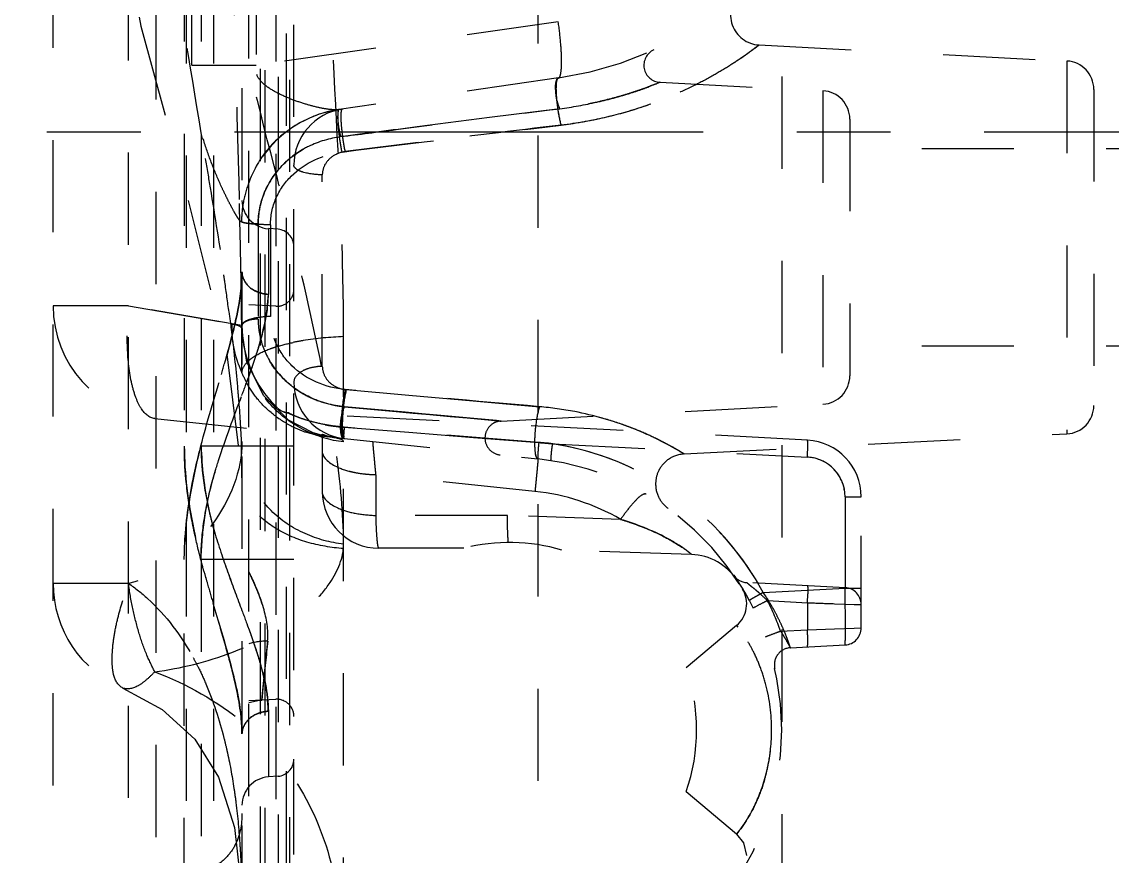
# Model space of a CAD drawing. Header units: millimetres. Extents: x 309 to 11345, y -1340 to 1318.
# Drawn here: x 1460.11 to 1479.44, y -476.29 to -461.51 of the extents above; entities that cross this region are included whole.
import ezdxf

# ---------------------------------------------------------------- set-up
doc = ezdxf.new("R2010")
doc.units = ezdxf.units.MM
doc.header["$LTSCALE"] = 16.335
doc.linetypes.add('CENTER', pattern=[0.6, 0.375, -0.075, 0.075, -0.075])
doc.linetypes.add('HIDDEN', pattern=[0.2, 0.1, -0.1])
doc.layers.get('0').update_dxf_attribs({"linetype": 'CONTINUOUS'})
doc.layers.add('DEFAULT_2', color=8, linetype='HIDDEN')

msp = doc.modelspace()

# ---------------------------------------------------------------- linework, layer by layer
at = {"color": 1, "linetype": 'CENTER', "ltscale": 1.355911}
msp.add_line((1437.303, -463.458), (1546.303, -463.458), dxfattribs=at)
at = {"layer": 'DEFAULT_2', "color": 8, "linetype": 'HIDDEN'}
for p, q in [((1462.493, -600.102), (1462.493, -312.814)), ((1464.934, -597.141), (1464.934, -315.775)), ((1464.424, -594.681), (1464.424, -318.235)), ((1464.015, -318.935), (1464.015, -593.981)), ((1462.006, -586.34), (1462.006, -324.903)), ((1464.654, -325.271), (1464.654, -587.645)), ((1464.134, -586.306), (1464.134, -326.634)), ((1464.617, -326.634), (1464.617, -586.282)), ((1460.667, -586.117), (1460.667, -326.799)), ((1464.796, -425.781), (1464.796, -487.135)), ((1464.865, -487.038), (1464.865, -425.878)), ((1464.345, -486.847), (1464.345, -426.069)), ((1463.03, -485.115), (1463.03, -427.801)), ((1463.515, -485.115), (1463.515, -427.801)), ((1462.993, -443.889), (1462.993, -469.027)), ((1463.29, -443.889), (1463.29, -469.027)), ((1463.129, -462.278), (1463.129, -450.654)), ((1464.269, -450.654), (1464.269, -462.278)), ((1473.582, -459.212), (1473.582, -540.92)), ((1469.26, -460.258), (1469.26, -545.72)), ((1469.621, -461.509), (1464.269, -462.278)), ((1473.18, -461.918), (1478.635, -462.204)), ((1478.635, -462.204), (1478.635, -468.811)), ((1463.129, -462.278), (1464.269, -462.278)), ((1469.624, -462.504), (1465.74, -463.062)), ((1471.424, -462.58), (1474.312, -462.731)), ((1474.312, -462.731), (1474.312, -468.284)), ((1479.112, -462.706), (1479.112, -468.309)), ((1468.4, -463.207), (1467.119, -463.371)), ((1469.651, -463.048), (1468.4, -463.207)), ((1474.788, -463.233), (1474.788, -467.782)), ((1467.136, -463.649), (1465.845, -463.809)), ((1546.303, -463.758), (1474.788, -463.758)), ((1465.439, -467.614), (1465.439, -464.221)), ((1463.062, -464.674), (1463.745, -467.397)), ((1464.007, -465.055), (1464.015, -465.053)), ((1464.301, -465.091), (1464.301, -466.777)), ((1464.52, -465.106), (1464.52, -466.731)), ((1464.483, -465.174), (1464.483, -466.339)), ((1464.654, -465.186), (1464.483, -465.174)), ((1462.006, -466.54), (1460.667, -466.54)), ((1462.006, -466.54), (1463.833, -466.86)), ((1464.015, -466.892), (1462.006, -466.54)), ((1464.617, -466.549), (1464.134, -466.524)), ((1465.816, -500.822), (1465.816, -467.087)), ((1546.303, -467.258), (1474.788, -467.258)), ((1463.745, -467.397), (1464.015, -469.58)), ((1465.863, -468.027), (1466.973, -468.125)), ((1466.973, -468.125), (1468.114, -468.226)), ((1468.114, -468.226), (1468.635, -468.272)), ((1464.681, -468.384), (1464.655, -468.363)), ((1466.906, -468.427), (1465.832, -468.329)), ((1465.832, -468.329), (1466.423, -468.383)), ((1466.423, -468.383), (1466.749, -468.413)), ((1466.749, -468.413), (1466.924, -468.429)), ((1467.204, -468.455), (1466.906, -468.427)), ((1466.924, -468.429), (1467.05, -468.441)), ((1468.608, -468.583), (1474.312, -468.284)), ((1468.635, -468.272), (1469.288, -468.329)), ((1462.468, -468.54), (1469.26, -469.254)), ((1474.036, -468.922), (1464.84, -468.44)), ((1467.05, -468.441), (1467.347, -468.468)), ((1467.474, -468.479), (1467.204, -468.455)), ((1467.347, -468.468), (1467.705, -468.5)), ((1468.126, -468.539), (1467.474, -468.479)), ((1467.705, -468.5), (1468.005, -468.528)), ((1468.005, -468.528), (1468.44, -468.567)), ((1468.525, -468.575), (1468.126, -468.539)), ((1468.608, -468.583), (1468.525, -468.575)), ((1465.437, -468.815), (1465.437, -469.831)), ((1469.275, -468.964), (1465.828, -468.692)), ((1465.828, -468.692), (1466.972, -468.783)), ((1466.972, -468.783), (1468.121, -468.873)), ((1471.851, -469.167), (1478.635, -468.811)), ((1465.511, -468.86), (1465.526, -468.862)), ((1468.121, -468.873), (1469.274, -468.964)), ((1469.521, -468.986), (1474.036, -469.223)), ((1464.934, -469.027), (1462.993, -469.027)), ((1471.817, -469.146), (1471.851, -469.167)), ((1466.39, -469.534), (1466.39, -470.256)), ((1469.207, -469.83), (1466.39, -469.534)), ((1474.703, -469.926), (1474.703, -471.536)), ((1474.703, -469.926), (1474.989, -469.926)), ((1474.989, -472.249), (1474.989, -469.926)), ((1468.72, -470.256), (1466.39, -470.256)), ((1470.726, -470.326), (1468.72, -470.256)), ((1467.945, -470.837), (1466.443, -470.837)), ((1471.982, -470.949), (1469.685, -470.869)), ((1462.993, -581.794), (1462.993, -471.038)), ((1464.934, -471.038), (1462.993, -471.038)), ((1463.29, -471.038), (1463.29, -581.794)), ((1472.73, -471.316), (1472.747, -471.341)), ((1462.006, -471.461), (1460.667, -471.461)), ((1474.703, -471.536), (1472.961, -471.445)), ((1473.254, -471.622), (1474.703, -471.546)), ((1474.703, -471.546), (1474.989, -471.546)), ((1473.328, -471.765), (1474.036, -471.802)), ((1474.036, -471.802), (1474.036, -472.284)), ((1474.517, -471.82), (1474.863, -471.833)), ((1474.863, -471.833), (1474.989, -471.837)), ((1472.78, -472.205), (1471.886, -472.955)), ((1472.78, -472.205), (1472.804, -472.235)), ((1473.561, -472.309), (1474.036, -472.284)), ((1474.036, -472.284), (1474.517, -472.267)), ((1474.517, -472.267), (1474.863, -472.254)), ((1474.863, -472.254), (1474.989, -472.249)), ((1464.366, -473.528), (1464.471, -472.481)), ((1464.366, -473.528), (1464.471, -472.482)), ((1473.736, -472.601), (1474.703, -472.55)), ((1464.393, -473.256), (1464.366, -473.523)), ((1464.393, -473.256), (1464.366, -473.523)), ((1461.905, -473.317), (1461.905, -473.317)), ((1464.617, -473.515), (1464.134, -473.54)), ((1464.483, -473.725), (1464.483, -474.89)), ((1464.654, -474.878), (1464.483, -474.89)), ((1472.78, -475.904), (1471.886, -475.154)), ((1472.804, -475.874), (1472.78, -475.904))]:
    msp.add_line(p, q, dxfattribs=at)
for points in [[(1463.061, -448.246), (1462.224, -451.334), (1461.599, -454.706), (1461.6, -458.217), (1462.225, -461.587), (1463.062, -464.674)], [(1465.526, -468.862), (1465.508, -468.859), (1465.274, -468.794), (1464.84, -468.565), (1464.403, -468.136), (1464.102, -467.539), (1464.015, -466.959)], [(1464.84, -468.44), (1464.795, -468.434), (1464.717, -468.406), (1464.681, -468.384)], [(1472.739, -471.328), (1472.732, -471.318), (1472.73, -471.316)], [(1472.747, -471.341), (1472.803, -471.426), (1472.844, -471.489), (1472.889, -471.564)], [(1472.893, -471.569), (1472.948, -471.664), (1473.004, -471.765)], [(1473.007, -471.77), (1473.067, -471.885), (1473.074, -471.9)], [(1461.905, -473.318), (1462.601, -473.696), (1463.18, -474.223), (1463.599, -474.892), (1463.883, -475.788)], [(1464.134, -473.568), (1464.325, -473.531), (1464.366, -473.528)], [(1463.883, -475.788), (1464.01, -476.936), (1464.015, -477.269)], [(1472.78, -475.904), (1472.902, -476.056), (1472.954, -476.284)]]:
    msp.add_lwpolyline(points, dxfattribs=at)
for centre, radius, start, end in [((1468.755, -456.458), 6.108, 278.1796, 83.3906), ((1473.207, -461.386), 0.533, 132.0678, 267.0337), ((1471.44, -462.279), 0.302, 114.7621, 267.0001), ((1478.609, -462.706), 0.503, 0, 87), ((1474.285, -463.233), 0.503, 0, 87), ((1468.803, -456.058), 7.33, 283.4653, 289.2975), ((1466.026, -465.053), 2.011, 98.1796, 180), ((1465.94, -464.05), 1.006, 98.1796, 180), ((1468.766, -455.909), 7.483, 276.9582, 283.4766), ((1465.907, -465.19), 1.636, 115.8072, 127.176), ((1466.139, -465.096), 2.135, 159.9306, 170.0996), ((1465.786, -465.106), 1.487, 158.1883, 167.47), ((1296.307, -469.142), 167.721, 1.0926, 1.50756), ((1464.518, -464.673), 0.503, 180, 266), ((1464.633, -465.487), 0.302, 0, 86), ((1408.449, -474.054), 55.829, 8.1729, 8.3054), ((1348.6, -468.112), 115.418, 0.78396, 1.07673), ((1416.3, -472.937), 47.899, 7.5376, 8.1854), ((1464.633, -466.248), 0.302, 267, 0), ((1462.669, -466.54), 2.002, 180.0196, 263.9995), ((1376.314, -467.758), 87.701, 0.0211, 0.80001), ((1465.724, -466.883), 1.891, 179.3217, 183.1566), ((1466.026, -466.892), 2.011, 180, 264), ((1465.84, -471.65), 4.553, 99.3758, 101.6434), ((1465.998, -472.611), 5.526, 91.8867, 99.366), ((1466.029, -466.859), 2.196, 199.2541, 202.6554), ((1465.931, -466.901), 2.09, 202.621, 209.3186), ((1436.328, -457.783), 29.555, 339.508, 340.2339), ((1474.285, -467.782), 0.503, 273, 0), ((1465.894, -466.693), 1.615, 227.7251, 232.9721), ((1465.94, -467.894), 1.006, 180, 264), ((1465.99, -466.538), 1.797, 246.8946, 258.9106), ((1464.856, -468.138), 0.302, 226.7999, 267), ((1466.003, -466.466), 1.87, 258.9362, 264.7582), ((1468.76, -474.374), 6.068, 79.0545, 85.0103), ((1468.784, -474.249), 5.941, 69.0732, 79.0583), ((1478.609, -468.309), 0.503, 273, 0), ((1465.779, -466.928), 1.955, 232.4186, 244.2464), ((1465.763, -466.966), 1.915, 244.2173, 251.479), ((1466.074, -465.458), 3.244, 259.6217, 262.5144), ((1466.092, -465.324), 3.379, 262.5057, 265.5032), ((1468.85, -474.061), 5.742, 67.2572, 69.0176), ((1468.866, -474.026), 5.703, 65.1207, 67.2624), ((1468.474, -479.153), 10.221, 84.1139, 85.5028), ((1468.74, -474.054), 5.127, 28.3084, 81.2414), ((1468.729, -474.087), 5.162, 64.3633, 81.1666), ((1468.929, -473.892), 5.555, 58.674, 65.1292), ((1473.984, -469.926), 1.006, 0, 87), ((1449.375, -469.602), 14.64, 0.0424, 2.1975), ((1468.755, -474.054), 4.826, 276, 84), ((1474, -469.926), 0.704, 0.0013, 87.0213), ((1466.441, -467.243), 2.291, 265.3977, 268.7281), ((1466.443, -469.831), 1.006, 180, 270), ((1468.808, -473.63), 3.821, 59.8601, 84), ((1471.879, -469.699), 0.533, 207.0595, 234.3586), ((1468.711, -474.079), 5.165, 34.7387, 43.1699), ((1468.755, -474.054), 3.318, 73.721, 104.1411), ((1471.947, -471.954), 1.006, 33.3405, 88), ((1468.769, -474.038), 5.094, 31.4798, 34.7313), ((1483.405, -465.762), 20.8, 195.3192, 195.8802), ((1483.358, -465.774), 20.751, 195.3211, 195.8834), ((1461.473, -472.65), 3.008, 24.9147, 27.7643), ((1472.977, -471.144), 0.302, 214.5837, 267), ((1462.678, -471.461), 2.01, 179.9901, 247.397), ((1499.085, -461.275), 37.109, 195.9184, 196.5024), ((1460.562, -473.073), 4.012, 22.7828, 24.9078), ((1468.81, -474.012), 5.046, 30.449, 31.4764), ((1472.457, -471.82), 0.503, 310, 31.0962), ((1469.12, -471.539), 4.924, 356.9356, 358.7344), ((1474.688, -471.837), 0.302, 0, 87), ((1468.765, -474.044), 5.101, 19.8857, 26.5143), ((1468.597, -472.569), 5.447, 1.9275, 3.0019), ((1474.688, -472.249), 0.302, 273, 0), ((1797.654, -506.444), 334.909, 174.17989, 174.31296), ((1793.819, -506.061), 331.056, 174.17852, 174.31318), ((1473.752, -472.902), 0.302, 93, 192.9809), ((1458.836, -475.136), 4.919, 26.5021, 28.6199), ((1468.755, -474.054), 3.318, 340.6998, 19.3002), ((1470.248, -474.051), 3.154, 359.9389, 14.6077), ((1461.543, -473.858), 2.943, 2.5908, 6.3894), ((1461.58, -473.856), 2.906, 2.5762, 5.8971), ((1461.622, -473.85), 2.864, 2.5045, 5.8756), ((1464.633, -473.816), 0.302, 0, 93), ((1470.219, -474.055), 3.183, 347.919, 0.0073), ((1464.633, -474.577), 0.302, 274, 0), ((1470.314, -474.073), 3.087, 343.6024, 347.8823), ((1464.518, -475.392), 0.503, 94, 180)]:
    msp.add_arc(centre, radius, start, end, dxfattribs=at)
for points, knots in [([(1465.816, -470.842), (1465.817, -470.313), (1465.724, -469.218), (1465.426, -467.557), (1465.045, -465.824), (1464.415, -463.424), (1463.792, -460.961), (1463.384, -458.415), (1463.269, -456.458), (1463.384, -454.501), (1463.792, -451.955), (1464.415, -449.492), (1465.045, -447.092), (1465.426, -445.359), (1465.724, -443.698), (1465.817, -442.603), (1465.816, -442.074)], [0, 0, 0, 0, 0.054271, 0.112173, 0.172946, 0.235987, 0.366489, 0.433065, 0.5, 0.566935, 0.633512, 0.764013, 0.827053, 0.887827, 0.945729, 1, 1, 1, 1]), ([(1463.363, -448.997), (1463.16, -450.215), (1462.729, -452.684), (1462.398, -456.464), (1462.731, -460.244), (1463.162, -462.713), (1463.365, -463.931)], [0, 0, 0, 0, 0.246239, 0.500023, 0.753791, 1, 1, 1, 1]), ([(1463.796, -456.491), (1463.793, -457.18), (1463.816, -459.927), (1463.916, -462.672), (1463.97, -464.729)], [0, 0, 0, 0, 0.250818, 1, 1, 1, 1]), ([(1465.816, -467.087), (1465.816, -466.616), (1465.783, -464.703), (1465.664, -462.793), (1465.591, -461.354)], [0, 0, 0, 0, 0.246645, 1, 1, 1, 1]), ([(1469.624, -462.504), (1469.636, -462.502), (1469.657, -462.469), (1469.676, -462.371), (1469.683, -462.172), (1469.666, -461.871), (1469.639, -461.639), (1469.621, -461.509)], [0, 0, 0, 0, 0.034776, 0.099313, 0.30798, 0.610704, 1, 1, 1, 1]), ([(1469.672, -463.337), (1469.902, -463.309), (1470.354, -463.233), (1471.004, -463.06), (1471.602, -462.842), (1472.054, -462.631), (1472.375, -462.457), (1472.58, -462.335), (1472.758, -462.222), (1472.905, -462.121), (1473.02, -462.04), (1473.096, -461.982), (1473.139, -461.95), (1473.161, -461.93), (1473.172, -461.927), (1473.179, -461.916), (1473.18, -461.918)], [0, 0, 0, 0, 0.181738, 0.358233, 0.525891, 0.679609, 0.748851, 0.81162, 0.866906, 0.913668, 0.950896, 0.97799, 0.987593, 0.994488, 0.998626, 1, 1, 1, 1]), ([(1473.18, -461.918), (1473.18, -461.921), (1473.161, -461.926), (1473.144, -461.949), (1473.098, -461.979), (1473.042, -462.023), (1472.967, -462.077), (1472.837, -462.169), (1472.637, -462.301), (1472.353, -462.471), (1472.017, -462.649), (1471.637, -462.823), (1471.366, -462.927), (1471.225, -462.976)], [0, 0, 0, 0, 0.004734, 0.018894, 0.042352, 0.074905, 0.116248, 0.165997, 0.288752, 0.438605, 0.610381, 0.798994, 1, 1, 1, 1]), ([(1464.007, -465.055), (1463.997, -465.057), (1463.968, -465.021), (1463.93, -464.968), (1463.873, -464.87), (1463.807, -464.748), (1463.733, -464.603), (1463.626, -464.378), (1463.492, -464.065), (1463.346, -463.659), (1463.183, -463.066), (1463.129, -462.595), (1463.129, -462.278)], [0, 0, 0, 0, 0.011106, 0.036593, 0.074641, 0.122637, 0.178298, 0.23987, 0.375786, 0.523414, 0.678623, 1, 1, 1, 1]), ([(1465.727, -463.064), (1465.679, -463.071), (1465.56, -463.064), (1465.364, -463.03), (1465.13, -462.967), (1464.879, -462.88), (1464.634, -462.773), (1464.425, -462.643), (1464.27, -462.483), (1464.253, -462.338), (1464.269, -462.278)], [0, 0, 0, 0, 0.081124, 0.195611, 0.333776, 0.485389, 0.638995, 0.779225, 0.895831, 1, 1, 1, 1]), ([(1469.651, -463.048), (1469.6, -462.952), (1469.575, -462.775), (1469.568, -462.604), (1469.602, -462.507), (1469.624, -462.504)], [0, 0, 0, 0, 0.576492, 0.879221, 1, 1, 1, 1]), ([(1469.651, -463.048), (1469.598, -462.949), (1469.575, -462.769), (1469.569, -462.596), (1469.603, -462.507), (1469.624, -462.504)], [0, 0, 0, 0, 0.597643, 0.887691, 1, 1, 1, 1]), ([(1469.672, -463.337), (1469.646, -463.236), (1469.612, -463.049), (1469.586, -462.805), (1469.585, -462.633), (1469.595, -462.546), (1469.612, -462.506), (1469.624, -462.504)], [0, 0, 0, 0, 0.369926, 0.665686, 0.876176, 0.956678, 1, 1, 1, 1]), ([(1469.672, -463.338), (1469.647, -463.239), (1469.614, -463.059), (1469.591, -462.844), (1469.585, -462.7), (1469.588, -462.61), (1469.595, -462.548), (1469.612, -462.506), (1469.624, -462.504)], [0, 0, 0, 0, 0.357998, 0.646808, 0.762345, 0.871666, 0.956051, 1, 1, 1, 1]), ([(1469.651, -463.048), (1469.871, -463.02), (1470.189, -462.963), (1470.592, -462.863), (1470.854, -462.788), (1471.079, -462.713), (1471.228, -462.66), (1471.335, -462.616), (1471.367, -462.606), (1471.436, -462.57), (1471.424, -462.58)], [0, 0, 0, 0, 0.360817, 0.526787, 0.677161, 0.806901, 0.90903, 0.947376, 0.975964, 1, 1, 1, 1]), ([(1471.424, -462.58), (1471.432, -462.574), (1471.359, -462.612), (1471.32, -462.62), (1471.183, -462.677), (1471.036, -462.728), (1470.847, -462.79), (1470.553, -462.875), (1470.318, -462.931), (1470.155, -462.964)], [0, 0, 0, 0, 0.022024, 0.084304, 0.181166, 0.306991, 0.456241, 0.623873, 1, 1, 1, 1]), ([(1465.727, -463.064), (1465.659, -463.074), (1465.377, -463.132), (1465.109, -463.252), (1464.925, -463.37)], [0, 0, 0, 0, 0.239497, 1, 1, 1, 1]), ([(1465.788, -463.816), (1465.769, -463.72), (1465.741, -463.548), (1465.721, -463.347), (1465.716, -463.22), (1465.717, -463.147), (1465.721, -463.099), (1465.731, -463.064), (1465.74, -463.062)], [0, 0, 0, 0, 0.387028, 0.683333, 0.790693, 0.888686, 0.96316, 1, 1, 1, 1]), ([(1465.767, -463.544), (1465.755, -463.501), (1465.736, -463.404), (1465.716, -463.251), (1465.716, -463.152), (1465.723, -463.065), (1465.74, -463.062)], [0, 0, 0, 0, 0.27371, 0.613023, 0.895469, 1, 1, 1, 1]), ([(1465.767, -463.544), (1466.094, -463.502), (1467.388, -463.336), (1468.683, -463.171), (1469.651, -463.048)], [0, 0, 0, 0, 0.251956, 1, 1, 1, 1]), ([(1465.845, -463.809), (1465.825, -463.713), (1465.798, -463.541), (1465.778, -463.339), (1465.772, -463.213), (1465.773, -463.139), (1465.777, -463.091), (1465.787, -463.056), (1465.797, -463.054)], [0, 0, 0, 0, 0.386655, 0.682865, 0.790319, 0.888465, 0.963068, 1, 1, 1, 1]), ([(1464.925, -463.37), (1464.744, -463.485), (1464.415, -463.776), (1464.207, -464.162), (1464.134, -464.364)], [0, 0, 0, 0, 0.500365, 1, 1, 1, 1]), ([(1464.301, -465.091), (1464.301, -464.9), (1464.382, -464.516), (1464.705, -464.03), (1465.185, -463.683), (1465.569, -463.57), (1465.767, -463.544)], [0, 0, 0, 0, 0.247177, 0.492442, 0.740842, 1, 1, 1, 1]), ([(1463.365, -463.931), (1463.394, -464.104), (1463.508, -464.79), (1463.618, -465.476), (1463.693, -465.99)], [0, 0, 0, 0, 0.253099, 1, 1, 1, 1]), ([(1464.918, -463.886), (1464.75, -464.014), (1464.555, -464.232), (1464.432, -464.487), (1464.405, -464.554)], [0, 0, 0, 0, 0.74515, 1, 1, 1, 1]), ([(1464.52, -465.106), (1464.52, -464.947), (1464.589, -464.625), (1464.966, -464.08), (1465.459, -463.857), (1465.788, -463.816)], [0, 0, 0, 0, 0.243598, 0.489607, 1, 1, 1, 1]), ([(1465.845, -463.809), (1465.77, -463.818), (1465.627, -463.868), (1465.52, -463.978), (1465.486, -464.04)], [0, 0, 0, 0, 0.515957, 1, 1, 1, 1]), ([(1465.439, -464.221), (1465.323, -464.219), (1465.161, -464.199), (1464.99, -464.137), (1464.934, -464.077), (1464.934, -464.05)], [0, 0, 0, 0, 0.627918, 0.849875, 1, 1, 1, 1]), ([(1464.52, -465.106), (1464.445, -465.105), (1464.318, -465.102), (1464.163, -465.091), (1464.07, -465.077), (1464.031, -465.067), (1464.015, -465.058), (1464.015, -465.053)], [0, 0, 0, 0, 0.438914, 0.744034, 0.916985, 0.971746, 1, 1, 1, 1]), ([(1464.13, -465.083), (1464.102, -465.08), (1464.072, -465.074), (1464.015, -465.064), (1464.015, -465.053)], [0, 0, 0, 0, 0.712824, 1, 1, 1, 1]), ([(1464.301, -465.091), (1464.269, -465.091), (1464.206, -465.089), (1464.114, -465.083), (1464.062, -465.072), (1464.015, -465.063), (1464.015, -465.053)], [0, 0, 0, 0, 0.333014, 0.657373, 0.89643, 1, 1, 1, 1]), ([(1464.301, -465.091), (1464.286, -465.091), (1464.229, -465.09), (1464.172, -465.087), (1464.13, -465.083)], [0, 0, 0, 0, 0.266893, 1, 1, 1, 1]), ([(1464.015, -465.938), (1464.015, -466.288), (1463.863, -467.057), (1463.502, -468.243), (1463.12, -469.578), (1462.993, -470.542), (1462.994, -471.038)], [0, 0, 0, 0, 0.201795, 0.445615, 0.71495, 1, 1, 1, 1]), ([(1464.015, -465.938), (1464.015, -466.288), (1463.863, -467.057), (1463.502, -468.243), (1463.12, -469.578), (1462.994, -470.542), (1462.994, -471.038)], [0, 0, 0, 0, 0.201785, 0.445592, 0.714917, 1, 1, 1, 1]), ([(1463.978, -466.404), (1463.984, -466.364), (1464.004, -466.209), (1464.015, -466.053), (1464.015, -465.938)], [0, 0, 0, 0, 0.261596, 1, 1, 1, 1]), ([(1463.978, -466.404), (1463.984, -466.364), (1464.004, -466.209), (1464.015, -466.053), (1464.015, -465.938)], [0, 0, 0, 0, 0.261591, 1, 1, 1, 1]), ([(1464.015, -465.938), (1464.015, -466.04), (1464.137, -466.261), (1464.365, -466.333), (1464.483, -466.339)], [0, 0, 0, 0, 0.462345, 1, 1, 1, 1]), ([(1464.015, -465.938), (1464.015, -466.04), (1464.137, -466.261), (1464.365, -466.333), (1464.483, -466.339)], [0, 0, 0, 0, 0.462336, 1, 1, 1, 1]), ([(1464.124, -466.187), (1464.106, -466.169), (1464.049, -466.098), (1464.015, -466.005), (1464.015, -465.938)], [0, 0, 0, 0, 0.271807, 1, 1, 1, 1]), ([(1464.123, -466.187), (1464.106, -466.169), (1464.049, -466.097), (1464.015, -466.004), (1464.015, -465.938)], [0, 0, 0, 0, 0.271773, 1, 1, 1, 1]), ([(1463.29, -471.038), (1463.3, -470.804), (1463.336, -470.339), (1463.473, -469.661), (1463.683, -469.023), (1463.968, -468.238), (1464.312, -467.372), (1464.469, -466.662), (1464.483, -466.339)], [0, 0, 0, 0, 0.144458, 0.286589, 0.424881, 0.557759, 0.801087, 1, 1, 1, 1]), ([(1463.65, -467.756), (1463.685, -467.636), (1463.813, -467.19), (1463.928, -466.739), (1463.978, -466.404)], [0, 0, 0, 0, 0.269349, 1, 1, 1, 1]), ([(1462.468, -468.54), (1462.372, -468.53), (1462.232, -468.395), (1462.129, -468.167), (1462.024, -467.807), (1461.969, -467.256), (1461.983, -466.789), (1462.006, -466.54)], [0, 0, 0, 0, 0.134498, 0.232487, 0.353, 0.65226, 1, 1, 1, 1]), ([(1463.785, -466.654), (1463.8, -466.765), (1463.856, -467.203), (1463.904, -467.642), (1463.934, -467.971)], [0, 0, 0, 0, 0.253271, 1, 1, 1, 1]), ([(1464.274, -467.39), (1464.298, -467.314), (1464.385, -467.031), (1464.453, -466.74), (1464.474, -466.525)], [0, 0, 0, 0, 0.269703, 1, 1, 1, 1]), ([(1464.274, -467.39), (1464.299, -467.314), (1464.385, -467.031), (1464.453, -466.74), (1464.474, -466.525)], [0, 0, 0, 0, 0.269701, 1, 1, 1, 1]), ([(1463.833, -466.86), (1463.851, -466.864), (1463.907, -466.875), (1463.966, -466.892), (1463.995, -466.918)], [0, 0, 0, 0, 0.326986, 1, 1, 1, 1]), ([(1464.52, -466.731), (1464.443, -466.733), (1464.306, -466.745), (1464.142, -466.781), (1464.015, -466.842), (1464.015, -466.892)], [0, 0, 0, 0, 0.423589, 0.722891, 1, 1, 1, 1]), ([(1464.301, -466.777), (1464.239, -466.778), (1464.148, -466.789), (1464.05, -466.833), (1464.015, -466.874), (1464.015, -466.892)], [0, 0, 0, 0, 0.572046, 0.825597, 1, 1, 1, 1]), ([(1464.056, -466.836), (1464.05, -466.84), (1464.032, -466.854), (1464.015, -466.876), (1464.015, -466.892)], [0, 0, 0, 0, 0.302112, 1, 1, 1, 1]), ([(1464.301, -466.777), (1464.288, -466.777), (1464.23, -466.78), (1464.172, -466.788), (1464.13, -466.801)], [0, 0, 0, 0, 0.234755, 1, 1, 1, 1]), ([(1465.832, -468.329), (1465.621, -468.309), (1465.223, -468.202), (1464.727, -467.858), (1464.386, -467.372), (1464.301, -466.977), (1464.301, -466.777)], [0, 0, 0, 0, 0.267477, 0.507063, 0.747461, 1, 1, 1, 1]), ([(1464.301, -466.777), (1464.301, -466.834), (1464.314, -467.053), (1464.378, -467.268), (1464.45, -467.414)], [0, 0, 0, 0, 0.259608, 1, 1, 1, 1]), ([(1465.844, -468.025), (1465.501, -467.995), (1464.986, -467.777), (1464.592, -467.221), (1464.52, -466.893), (1464.52, -466.731)], [0, 0, 0, 0, 0.515469, 0.757609, 1, 1, 1, 1]), ([(1463.955, -467.584), (1463.938, -467.534), (1463.878, -467.34), (1463.844, -467.138), (1463.835, -466.987)], [0, 0, 0, 0, 0.256407, 1, 1, 1, 1]), ([(1465.816, -468.953), (1465.58, -468.928), (1465.103, -468.78), (1464.492, -468.336), (1464.113, -467.683), (1464.015, -467.196), (1464.015, -466.959)], [0, 0, 0, 0, 0.243857, 0.500905, 0.757401, 1, 1, 1, 1]), ([(1464.515, -467.302), (1464.546, -467.291), (1464.679, -467.246), (1464.816, -467.213), (1464.922, -467.191)], [0, 0, 0, 0, 0.230978, 1, 1, 1, 1]), ([(1464.129, -467.518), (1464.152, -467.497), (1464.268, -467.405), (1464.405, -467.342), (1464.515, -467.302)], [0, 0, 0, 0, 0.206579, 1, 1, 1, 1]), ([(1464.142, -467.778), (1464.176, -467.681), (1464.221, -467.552), (1464.264, -467.422), (1464.274, -467.39)], [0, 0, 0, 0, 0.755679, 1, 1, 1, 1]), ([(1464.142, -467.778), (1464.176, -467.681), (1464.221, -467.552), (1464.264, -467.422), (1464.274, -467.39)], [0, 0, 0, 0, 0.755682, 1, 1, 1, 1]), ([(1464.015, -467.725), (1464.015, -467.708), (1464.028, -467.628), (1464.083, -467.561), (1464.129, -467.518)], [0, 0, 0, 0, 0.212733, 1, 1, 1, 1]), ([(1465.184, -467.656), (1465.151, -467.667), (1465.045, -467.709), (1464.934, -467.811), (1464.934, -467.894)], [0, 0, 0, 0, 0.293641, 1, 1, 1, 1]), ([(1465.439, -467.614), (1465.416, -467.614), (1465.329, -467.62), (1465.244, -467.637), (1465.184, -467.656)], [0, 0, 0, 0, 0.275711, 1, 1, 1, 1]), ([(1463.179, -469.473), (1463.212, -469.322), (1463.351, -468.745), (1463.527, -468.177), (1463.65, -467.756)], [0, 0, 0, 0, 0.259635, 1, 1, 1, 1]), ([(1463.934, -467.971), (1463.942, -468.061), (1463.973, -468.417), (1463.995, -468.774), (1464.005, -469.04)], [0, 0, 0, 0, 0.253614, 1, 1, 1, 1]), ([(1464.921, -467.982), (1465.004, -468.045), (1465.124, -468.118), (1465.251, -468.177), (1465.284, -468.191)], [0, 0, 0, 0, 0.743324, 1, 1, 1, 1]), ([(1465.844, -468.025), (1465.82, -468.128), (1465.792, -468.319), (1465.775, -468.544), (1465.774, -468.694), (1465.779, -468.785), (1465.787, -468.846), (1465.804, -468.891), (1465.816, -468.892)], [0, 0, 0, 0, 0.360311, 0.655681, 0.766742, 0.87306, 0.956835, 1, 1, 1, 1]), ([(1465.863, -468.027), (1465.835, -468.145), (1465.814, -468.302), (1465.801, -468.459), (1465.798, -468.494)], [0, 0, 0, 0, 0.772633, 1, 1, 1, 1]), ([(1463.48, -469.697), (1463.516, -469.559), (1463.673, -469.029), (1463.87, -468.512), (1464.013, -468.129)], [0, 0, 0, 0, 0.259402, 1, 1, 1, 1]), ([(1465.832, -468.329), (1465.809, -468.365), (1465.774, -468.477), (1465.753, -468.623), (1465.759, -468.757), (1465.769, -468.832), (1465.794, -468.89), (1465.816, -468.892)], [0, 0, 0, 0, 0.218743, 0.582711, 0.754608, 0.885521, 1, 1, 1, 1]), ([(1465.832, -468.329), (1465.827, -468.337), (1465.8, -468.386), (1465.786, -468.442), (1465.777, -468.487)], [0, 0, 0, 0, 0.169019, 1, 1, 1, 1]), ([(1469.288, -468.329), (1469.256, -468.428), (1469.221, -468.623), (1469.197, -468.89), (1469.202, -469.091), (1469.218, -469.202), (1469.244, -469.252), (1469.26, -469.254)], [0, 0, 0, 0, 0.331721, 0.619701, 0.855401, 0.949241, 1, 1, 1, 1]), ([(1471.851, -469.167), (1471.851, -469.166), (1471.844, -469.165), (1471.839, -469.159), (1471.822, -469.15), (1471.793, -469.131), (1471.739, -469.1), (1471.66, -469.054), (1471.557, -468.997), (1471.378, -468.904), (1471.106, -468.776), (1470.726, -468.628), (1470.285, -468.494), (1469.8, -468.388), (1469.461, -468.344), (1469.288, -468.329)], [0, 0, 0, 0, 0.001249, 0.004989, 0.011214, 0.019906, 0.044591, 0.078775, 0.122061, 0.173926, 0.300701, 0.452912, 0.623935, 0.807856, 1, 1, 1, 1]), ([(1465.828, -468.692), (1465.735, -468.685), (1465.549, -468.663), (1465.321, -468.615), (1465.143, -468.564), (1465.036, -468.527), (1464.955, -468.495), (1464.903, -468.47), (1464.864, -468.456), (1464.847, -468.44), (1464.84, -468.44)], [0, 0, 0, 0, 0.272852, 0.545602, 0.681247, 0.813956, 0.877756, 0.937026, 0.981581, 1, 1, 1, 1]), ([(1464.841, -468.44), (1464.84, -468.44), (1464.858, -468.452), (1464.861, -468.451), (1464.871, -468.456)], [0, 0, 0, 0, 0.04531, 1, 1, 1, 1]), ([(1464.871, -468.456), (1464.875, -468.458), (1464.896, -468.468), (1464.916, -468.478), (1464.933, -468.485)], [0, 0, 0, 0, 0.20963, 1, 1, 1, 1]), ([(1465.798, -468.494), (1465.797, -468.524), (1465.792, -468.628), (1465.791, -468.732), (1465.8, -468.805)], [0, 0, 0, 0, 0.290241, 1, 1, 1, 1]), ([(1468.474, -468.622), (1468.42, -468.653), (1468.329, -468.752), (1468.308, -468.95), (1468.407, -469.123), (1468.53, -469.178), (1468.592, -469.184)], [0, 0, 0, 0, 0.250135, 0.500117, 0.750006, 1, 1, 1, 1]), ([(1468.44, -468.567), (1468.479, -468.571), (1468.534, -468.574), (1468.59, -468.584), (1468.608, -468.583)], [0, 0, 0, 0, 0.687628, 1, 1, 1, 1]), ([(1465.512, -468.86), (1465.483, -468.857), (1465.362, -468.841), (1465.243, -468.811), (1465.155, -468.781)], [0, 0, 0, 0, 0.243301, 1, 1, 1, 1]), ([(1465.8, -468.805), (1465.803, -468.826), (1465.807, -468.855), (1465.823, -468.893), (1465.835, -468.894)], [0, 0, 0, 0, 0.657238, 1, 1, 1, 1]), ([(1465.828, -468.692), (1465.825, -468.718), (1465.822, -468.764), (1465.814, -468.83), (1465.82, -468.861), (1465.811, -468.892), (1465.816, -468.892)], [0, 0, 0, 0, 0.385463, 0.703209, 0.919211, 1, 1, 1, 1]), ([(1465.828, -468.692), (1465.826, -468.709), (1465.821, -468.765), (1465.817, -468.822), (1465.815, -468.862)], [0, 0, 0, 0, 0.295313, 1, 1, 1, 1]), ([(1464.015, -468.947), (1464.016, -469.467), (1463.563, -470.577), (1462.592, -471.317), (1462.006, -471.461)], [0, 0, 0, 0, 0.462554, 1, 1, 1, 1]), ([(1465.816, -470.763), (1465.582, -470.74), (1465.112, -470.608), (1464.328, -470.101), (1464.015, -469.389), (1464.015, -468.947)], [0, 0, 0, 0, 0.256091, 0.519672, 1, 1, 1, 1]), ([(1465.674, -468.878), (1465.641, -468.876), (1465.584, -468.865), (1465.506, -468.848), (1465.469, -468.829), (1465.437, -468.824), (1465.437, -468.818)], [0, 0, 0, 0, 0.400071, 0.719996, 0.924675, 1, 1, 1, 1]), ([(1465.816, -468.953), (1465.816, -468.922), (1465.676, -468.877), (1465.588, -468.868), (1465.512, -468.86)], [0, 0, 0, 0, 0.290124, 1, 1, 1, 1]), ([(1465.771, -468.824), (1465.773, -468.835), (1465.78, -468.861), (1465.799, -468.891), (1465.816, -468.892)], [0, 0, 0, 0, 0.396585, 1, 1, 1, 1]), ([(1465.815, -468.862), (1465.815, -468.869), (1465.817, -468.876), (1465.813, -468.892), (1465.816, -468.892)], [0, 0, 0, 0, 0.729628, 1, 1, 1, 1]), ([(1466.39, -469.534), (1466.382, -469.454), (1466.371, -469.341), (1466.358, -469.199), (1466.349, -469.113), (1466.345, -469.046), (1466.337, -468.991), (1466.342, -468.97), (1466.334, -468.947), (1466.337, -468.947)], [0, 0, 0, 0, 0.407822, 0.580415, 0.727117, 0.844705, 0.930542, 0.982679, 1, 1, 1, 1]), ([(1469.275, -468.964), (1469.271, -469), (1469.265, -469.068), (1469.259, -469.149), (1469.257, -469.202), (1469.256, -469.23), (1469.258, -469.243), (1469.258, -469.254), (1469.26, -469.254)], [0, 0, 0, 0, 0.371949, 0.706705, 0.832044, 0.923161, 0.979157, 1, 1, 1, 1]), ([(1469.492, -469.284), (1469.494, -469.285), (1469.49, -469.272), (1469.495, -469.26), (1469.494, -469.23), (1469.498, -469.177), (1469.505, -469.094), (1469.515, -469.024), (1469.521, -468.986)], [0, 0, 0, 0, 0.019415, 0.076287, 0.168507, 0.292867, 0.617753, 1, 1, 1, 1]), ([(1474.036, -469.223), (1474.038, -469.185), (1474.041, -469.114), (1474.043, -469.03), (1474.043, -468.976), (1474.042, -468.947), (1474.04, -468.933), (1474.039, -468.922), (1474.036, -468.922)], [0, 0, 0, 0, 0.380651, 0.704319, 0.828357, 0.920606, 0.978138, 1, 1, 1, 1]), ([(1474.036, -469.223), (1474.038, -469.185), (1474.041, -469.114), (1474.043, -469.03), (1474.043, -468.976), (1474.042, -468.947), (1474.04, -468.933), (1474.039, -468.922), (1474.036, -468.922)], [0, 0, 0, 0, 0.380792, 0.704581, 0.828559, 0.920755, 0.978189, 1, 1, 1, 1]), ([(1462.993, -469.027), (1462.993, -469.522), (1463.12, -470.487), (1463.502, -471.822), (1463.863, -473.007), (1464.015, -473.776), (1464.015, -474.127)], [0, 0, 0, 0, 0.285147, 0.554452, 0.798222, 1, 1, 1, 1]), ([(1462.993, -469.027), (1462.993, -469.522), (1463.12, -470.487), (1463.502, -471.822), (1463.863, -473.007), (1464.015, -473.776), (1464.015, -474.127)], [0, 0, 0, 0, 0.285147, 0.554452, 0.798222, 1, 1, 1, 1]), ([(1463.174, -470.57), (1463.147, -470.445), (1463.047, -469.936), (1462.993, -469.417), (1462.994, -469.027)], [0, 0, 0, 0, 0.246314, 1, 1, 1, 1]), ([(1463.29, -469.027), (1463.29, -469.491), (1463.444, -470.395), (1463.891, -471.617), (1464.302, -472.694), (1464.483, -473.403), (1464.483, -473.725)], [0, 0, 0, 0, 0.286105, 0.557552, 0.801085, 1, 1, 1, 1]), ([(1465.437, -469.109), (1465.437, -469.244), (1465.696, -469.419), (1466.032, -469.505), (1466.267, -469.531), (1466.39, -469.534)], [0, 0, 0, 0, 0.367383, 0.662152, 1, 1, 1, 1]), ([(1469.212, -469.156), (1469.216, -469.18), (1469.222, -469.214), (1469.246, -469.253), (1469.26, -469.254)], [0, 0, 0, 0, 0.640963, 1, 1, 1, 1]), ([(1471.851, -469.167), (1471.747, -469.173), (1471.556, -469.241), (1471.387, -469.452), (1471.327, -469.696), (1471.363, -469.862), (1471.404, -469.941)], [0, 0, 0, 0, 0.297337, 0.540524, 0.743823, 1, 1, 1, 1]), ([(1469.26, -469.254), (1469.263, -469.255), (1469.256, -469.275), (1469.26, -469.298), (1469.252, -469.351), (1469.248, -469.416), (1469.24, -469.5), (1469.226, -469.64), (1469.215, -469.751), (1469.207, -469.83)], [0, 0, 0, 0, 0.017605, 0.069401, 0.154448, 0.271214, 0.417337, 0.590264, 1, 1, 1, 1]), ([(1474.703, -469.926), (1474.703, -469.808), (1474.642, -469.57), (1474.473, -469.392), (1474.374, -469.329)], [0, 0, 0, 0, 0.500188, 1, 1, 1, 1]), ([(1462.993, -471.038), (1462.993, -470.904), (1463.012, -470.378), (1463.095, -469.855), (1463.179, -469.471)], [0, 0, 0, 0, 0.253092, 1, 1, 1, 1]), ([(1462.993, -471.038), (1462.993, -470.905), (1463.012, -470.379), (1463.095, -469.857), (1463.179, -469.473)], [0, 0, 0, 0, 0.253077, 1, 1, 1, 1]), ([(1465.91, -469.47), (1465.937, -469.477), (1466.051, -469.504), (1466.168, -469.52), (1466.257, -469.527)], [0, 0, 0, 0, 0.238678, 1, 1, 1, 1]), ([(1463.174, -470.57), (1463.159, -470.499), (1463.1, -470.211), (1463.055, -469.919), (1463.031, -469.699)], [0, 0, 0, 0, 0.247118, 1, 1, 1, 1]), ([(1463.174, -470.57), (1463.159, -470.499), (1463.1, -470.21), (1463.055, -469.919), (1463.031, -469.699)], [0, 0, 0, 0, 0.247131, 1, 1, 1, 1]), ([(1465.816, -470.842), (1465.597, -470.828), (1465.164, -470.755), (1464.581, -470.504), (1464.139, -470.116), (1464.016, -469.755), (1464.015, -469.591)], [0, 0, 0, 0, 0.277446, 0.548296, 0.79317, 1, 1, 1, 1]), ([(1465.437, -469.831), (1465.437, -469.965), (1465.696, -470.141), (1466.032, -470.227), (1466.267, -470.253), (1466.39, -470.256)], [0, 0, 0, 0, 0.367454, 0.662202, 1, 1, 1, 1]), ([(1471.179, -469.88), (1471.159, -469.869), (1471.084, -469.899), (1470.993, -469.987), (1470.861, -470.135), (1470.774, -470.257), (1470.726, -470.326)], [0, 0, 0, 0, 0.10376, 0.308111, 0.614404, 1, 1, 1, 1]), ([(1471.179, -469.88), (1471.167, -469.874), (1471.145, -469.876), (1471.127, -469.883), (1471.121, -469.886)], [0, 0, 0, 0, 0.68184, 1, 1, 1, 1]), ([(1463.417, -470.112), (1463.435, -470.196), (1463.513, -470.525), (1463.619, -470.847), (1463.702, -471.086)], [0, 0, 0, 0, 0.254126, 1, 1, 1, 1]), ([(1466.443, -470.837), (1466.438, -470.837), (1466.431, -470.819), (1466.425, -470.792), (1466.417, -470.74), (1466.407, -470.641), (1466.397, -470.476), (1466.392, -470.335), (1466.39, -470.256)], [0, 0, 0, 0, 0.022246, 0.075362, 0.160673, 0.277055, 0.593915, 1, 1, 1, 1]), ([(1468.735, -470.736), (1468.733, -470.707), (1468.723, -470.547), (1468.721, -470.387), (1468.72, -470.256)], [0, 0, 0, 0, 0.182674, 1, 1, 1, 1]), ([(1471.982, -470.949), (1471.985, -470.949), (1471.967, -470.932), (1471.943, -470.913), (1471.843, -470.836), (1471.715, -470.753), (1471.346, -470.542), (1471.008, -470.412), (1470.726, -470.326)], [0, 0, 0, 0, 0.005533, 0.026466, 0.109372, 0.230713, 0.372708, 1, 1, 1, 1]), ([(1470.726, -470.326), (1470.794, -470.346), (1471.058, -470.433), (1471.316, -470.54), (1471.5, -470.635)], [0, 0, 0, 0, 0.254443, 1, 1, 1, 1]), ([(1463.344, -471.257), (1463.329, -471.201), (1463.267, -470.973), (1463.212, -470.744), (1463.174, -470.57)], [0, 0, 0, 0, 0.246684, 1, 1, 1, 1]), ([(1463.344, -471.257), (1463.329, -471.201), (1463.267, -470.973), (1463.212, -470.744), (1463.174, -470.57)], [0, 0, 0, 0, 0.246686, 1, 1, 1, 1]), ([(1463.344, -471.257), (1463.329, -471.201), (1463.267, -470.973), (1463.212, -470.744), (1463.174, -470.57)], [0, 0, 0, 0, 0.246684, 1, 1, 1, 1]), ([(1471.5, -470.635), (1471.607, -470.69), (1471.769, -470.787), (1471.927, -470.893), (1471.977, -470.942)], [0, 0, 0, 0, 0.634703, 1, 1, 1, 1]), ([(1462.468, -473.026), (1462.935, -472.966), (1463.79, -472.756), (1464.727, -472.275), (1465.284, -471.812), (1465.649, -471.389), (1465.816, -471.004), (1465.816, -470.763)], [0, 0, 0, 0, 0.328708, 0.608587, 0.727407, 0.831626, 1, 1, 1, 1]), ([(1463.702, -471.085), (1463.727, -471.158), (1463.829, -471.445), (1463.936, -471.729), (1464.015, -471.941)], [0, 0, 0, 0, 0.256528, 1, 1, 1, 1]), ([(1463.702, -471.086), (1463.728, -471.159), (1463.829, -471.445), (1463.936, -471.729), (1464.015, -471.941)], [0, 0, 0, 0, 0.256573, 1, 1, 1, 1]), ([(1464.47, -472.482), (1464.49, -472.286), (1464.408, -471.851), (1464.237, -471.457), (1464.134, -471.249)], [0, 0, 0, 0, 0.45869, 1, 1, 1, 1]), ([(1461.906, -473.315), (1461.821, -473.279), (1461.732, -473.11), (1461.711, -472.867), (1461.718, -472.612), (1461.757, -472.331), (1461.844, -471.94), (1461.936, -471.65), (1462.006, -471.461)], [0, 0, 0, 0, 0.142192, 0.2509, 0.383255, 0.531834, 0.688703, 1, 1, 1, 1]), ([(1462.468, -473.025), (1462.417, -472.921), (1462.306, -472.696), (1462.179, -472.321), (1462.075, -471.903), (1462.021, -471.611), (1462.006, -471.461)], [0, 0, 0, 0, 0.212578, 0.457623, 0.724117, 1, 1, 1, 1]), ([(1462.006, -471.461), (1462.124, -471.543), (1462.582, -471.91), (1462.942, -472.392), (1463.154, -472.78)], [0, 0, 0, 0, 0.244679, 1, 1, 1, 1]), ([(1464.372, -471.817), (1464.361, -471.781), (1464.31, -471.634), (1464.25, -471.49), (1464.201, -471.383)], [0, 0, 0, 0, 0.241589, 1, 1, 1, 1]), ([(1472.961, -471.445), (1472.964, -471.445), (1472.971, -471.455), (1472.988, -471.467), (1473.013, -471.49), (1473.059, -471.526), (1473.123, -471.578), (1473.174, -471.622), (1473.2, -471.645)], [0, 0, 0, 0, 0.029087, 0.102317, 0.211905, 0.348683, 0.663509, 1, 1, 1, 1]), ([(1474.036, -471.501), (1474.04, -471.501), (1474.039, -471.521), (1474.044, -471.544), (1474.043, -471.593), (1474.043, -471.628), (1474.042, -471.648)], [0, 0, 0, 0, 0.073049, 0.271917, 0.587576, 1, 1, 1, 1]), ([(1473.254, -471.622), (1473.222, -471.639), (1473.163, -471.672), (1473.092, -471.711), (1473.047, -471.738), (1473.023, -471.751), (1473.014, -471.76), (1473.003, -471.764), (1473.004, -471.765)], [0, 0, 0, 0, 0.37574, 0.711366, 0.836154, 0.926294, 0.98107, 1, 1, 1, 1]), ([(1473.736, -472.601), (1473.734, -472.601), (1473.733, -472.591), (1473.726, -472.579), (1473.719, -472.551), (1473.7, -472.501), (1473.67, -472.415), (1473.62, -472.291), (1473.553, -472.143), (1473.437, -471.912), (1473.333, -471.737), (1473.254, -471.622)], [0, 0, 0, 0, 0.005455, 0.020526, 0.044908, 0.078219, 0.170125, 0.293327, 0.444366, 0.616994, 1, 1, 1, 1]), ([(1474.703, -472.55), (1474.705, -472.55), (1474.704, -472.54), (1474.707, -472.529), (1474.707, -472.503), (1474.709, -472.454), (1474.71, -472.37), (1474.71, -472.247), (1474.71, -472.097), (1474.708, -471.86), (1474.705, -471.674), (1474.703, -471.546)], [0, 0, 0, 0, 0.005115, 0.01964, 0.043513, 0.07657, 0.169052, 0.293275, 0.444663, 0.617525, 1, 1, 1, 1]), ([(1463.853, -473.048), (1463.829, -472.95), (1463.721, -472.538), (1463.597, -472.129), (1463.505, -471.817)], [0, 0, 0, 0, 0.23682, 1, 1, 1, 1]), ([(1463.853, -473.046), (1463.828, -472.948), (1463.72, -472.536), (1463.597, -472.129), (1463.505, -471.817)], [0, 0, 0, 0, 0.236997, 1, 1, 1, 1]), ([(1473.109, -471.879), (1473.1, -471.883), (1473.094, -471.891), (1473.073, -471.897), (1473.074, -471.9)], [0, 0, 0, 0, 0.744313, 1, 1, 1, 1]), ([(1473.328, -471.765), (1473.307, -471.776), (1473.234, -471.813), (1473.161, -471.85), (1473.109, -471.879)], [0, 0, 0, 0, 0.283928, 1, 1, 1, 1]), ([(1474.036, -471.802), (1474.078, -471.804), (1474.238, -471.81), (1474.398, -471.816), (1474.517, -471.82)], [0, 0, 0, 0, 0.261241, 1, 1, 1, 1]), ([(1473.402, -474.054), (1473.402, -473.786), (1473.353, -473.401), (1473.207, -472.945), (1473.09, -472.682), (1472.99, -472.503), (1472.917, -472.389), (1472.872, -472.324), (1472.834, -472.275), (1472.808, -472.237), (1472.788, -472.22), (1472.783, -472.205), (1472.78, -472.205)], [0, 0, 0, 0, 0.40585, 0.577494, 0.72233, 0.839281, 0.886812, 0.926604, 0.958241, 0.981275, 0.99528, 1, 1, 1, 1]), ([(1464.149, -472.305), (1464.168, -472.359), (1464.241, -472.565), (1464.309, -472.774), (1464.351, -472.93)], [0, 0, 0, 0, 0.259978, 1, 1, 1, 1]), ([(1464.149, -472.305), (1464.168, -472.358), (1464.241, -472.564), (1464.308, -472.772), (1464.351, -472.928)], [0, 0, 0, 0, 0.259753, 1, 1, 1, 1]), ([(1464.149, -472.305), (1464.168, -472.358), (1464.241, -472.564), (1464.308, -472.772), (1464.351, -472.928)], [0, 0, 0, 0, 0.259753, 1, 1, 1, 1]), ([(1473.33, -472.396), (1473.321, -472.399), (1473.314, -472.406), (1473.292, -472.409), (1473.293, -472.412)], [0, 0, 0, 0, 0.740816, 1, 1, 1, 1]), ([(1473.561, -472.309), (1473.54, -472.317), (1473.462, -472.345), (1473.385, -472.374), (1473.33, -472.396)], [0, 0, 0, 0, 0.279575, 1, 1, 1, 1]), ([(1473.561, -472.309), (1473.57, -472.321), (1473.601, -472.368), (1473.63, -472.416), (1473.65, -472.451)], [0, 0, 0, 0, 0.265837, 1, 1, 1, 1]), ([(1473.65, -472.451), (1473.656, -472.462), (1473.676, -472.497), (1473.696, -472.532), (1473.709, -472.558)], [0, 0, 0, 0, 0.29201, 1, 1, 1, 1]), ([(1474.036, -472.585), (1474.041, -472.585), (1474.039, -472.557), (1474.045, -472.526), (1474.042, -472.46), (1474.042, -472.413), (1474.041, -472.386)], [0, 0, 0, 0, 0.074119, 0.27797, 0.595916, 1, 1, 1, 1]), ([(1473.709, -472.558), (1473.715, -472.568), (1473.725, -472.579), (1473.732, -472.601), (1473.736, -472.601)], [0, 0, 0, 0, 0.717102, 1, 1, 1, 1]), ([(1462.468, -473.025), (1462.422, -473.076), (1462.328, -473.167), (1462.159, -473.299), (1461.989, -473.35), (1461.906, -473.315)], [0, 0, 0, 0, 0.311537, 0.589278, 1, 1, 1, 1]), ([(1462.468, -473.026), (1463.034, -473.244), (1464.067, -473.814), (1465.184, -475.133), (1465.733, -476.699), (1465.816, -477.788), (1465.816, -478.338)], [0, 0, 0, 0, 0.270963, 0.516183, 0.753979, 1, 1, 1, 1]), ([(1463.238, -472.941), (1463.287, -473.039), (1463.474, -473.447), (1463.612, -473.875), (1463.696, -474.203)], [0, 0, 0, 0, 0.244872, 1, 1, 1, 1]), ([(1464.015, -474.127), (1464.015, -474.044), (1463.996, -473.679), (1463.92, -473.32), (1463.853, -473.046)], [0, 0, 0, 0, 0.22704, 1, 1, 1, 1]), ([(1464.015, -474.127), (1464.015, -474.044), (1463.996, -473.679), (1463.92, -473.32), (1463.853, -473.046)], [0, 0, 0, 0, 0.227041, 1, 1, 1, 1]), ([(1464.015, -474.127), (1464.015, -474.044), (1463.996, -473.68), (1463.921, -473.322), (1463.853, -473.048)], [0, 0, 0, 0, 0.227084, 1, 1, 1, 1]), ([(1464.351, -472.928), (1464.365, -472.983), (1464.417, -473.19), (1464.455, -473.401), (1464.471, -473.557)], [0, 0, 0, 0, 0.265571, 1, 1, 1, 1]), ([(1464.351, -472.928), (1464.365, -472.983), (1464.417, -473.19), (1464.455, -473.401), (1464.471, -473.557)], [0, 0, 0, 0, 0.26557, 1, 1, 1, 1]), ([(1464.351, -472.93), (1464.366, -472.985), (1464.418, -473.191), (1464.455, -473.402), (1464.471, -473.557)], [0, 0, 0, 0, 0.265543, 1, 1, 1, 1]), ([(1464.483, -473.725), (1464.365, -473.732), (1464.137, -473.804), (1464.015, -474.025), (1464.015, -474.127)], [0, 0, 0, 0, 0.537702, 1, 1, 1, 1]), ([(1464.123, -473.878), (1464.106, -473.896), (1464.049, -473.967), (1464.015, -474.06), (1464.015, -474.127)], [0, 0, 0, 0, 0.271758, 1, 1, 1, 1]), ([(1463.696, -474.203), (1463.714, -474.275), (1463.785, -474.57), (1463.839, -474.868), (1463.873, -475.094)], [0, 0, 0, 0, 0.246729, 1, 1, 1, 1]), ([(1472.78, -475.904), (1472.777, -475.902), (1472.796, -475.89), (1472.803, -475.871), (1472.836, -475.834), (1472.871, -475.784), (1472.917, -475.719), (1472.99, -475.606), (1473.09, -475.427), (1473.207, -475.164), (1473.311, -474.84), (1473.384, -474.464), (1473.402, -474.194), (1473.402, -474.054)], [0, 0, 0, 0, 0.004726, 0.018727, 0.041717, 0.073331, 0.113101, 0.160594, 0.277461, 0.422192, 0.593713, 0.789168, 1, 1, 1, 1]), ([(1473.275, -474.944), (1473.239, -475.066), (1473.12, -475.394), (1472.941, -475.7), (1472.804, -475.874)], [0, 0, 0, 0, 0.363859, 1, 1, 1, 1]), ([(1463.873, -475.094), (1463.886, -475.178), (1463.932, -475.516), (1463.963, -475.857), (1463.98, -476.114)], [0, 0, 0, 0, 0.246671, 1, 1, 1, 1]), ([(1464.015, -475.535), (1464.015, -475.728), (1463.964, -476.023), (1463.738, -476.335), (1463.501, -476.51), (1463.199, -476.626), (1462.696, -476.722), (1462.289, -476.72), (1462.006, -476.703)], [0, 0, 0, 0, 0.217957, 0.31972, 0.426299, 0.545554, 0.681174, 1, 1, 1, 1]), ([(1465.816, -477.352), (1465.582, -477.33), (1465.112, -477.197), (1464.328, -476.689), (1464.015, -475.977), (1464.015, -475.535)], [0, 0, 0, 0, 0.255952, 0.519471, 1, 1, 1, 1]), ([(1463.98, -476.114), (1463.986, -476.209), (1464.008, -476.594), (1464.015, -476.979), (1464.015, -477.269)], [0, 0, 0, 0, 0.247198, 1, 1, 1, 1])]:
    msp.add_open_spline(points, degree=3, knots=knots, dxfattribs=at)
for points in [[(1467.119, -463.371), (1466.668, -463.429), (1466.218, -463.486), (1465.767, -463.544)], [(1465.788, -463.816), (1467.083, -463.655), (1468.377, -463.496), (1469.672, -463.338)], [(1469.672, -463.338), (1468.827, -463.441), (1467.981, -463.545), (1467.136, -463.649)], [(1465.767, -463.544), (1465.57, -463.575), (1465.374, -463.63), (1465.194, -463.717)], [(1465.486, -464.04), (1465.456, -464.094), (1465.439, -464.158), (1465.439, -464.221)], [(1464.036, -464.729), (1464.017, -464.837), (1464.007, -464.946), (1464.007, -465.055)], [(1464.334, -464.783), (1464.312, -464.884), (1464.3, -464.988), (1464.301, -465.091)], [(1464.252, -466.278), (1464.205, -466.255), (1464.16, -466.225), (1464.124, -466.187)], [(1464.483, -466.339), (1464.402, -466.335), (1464.32, -466.312), (1464.247, -466.276)], [(1464.483, -466.339), (1464.403, -466.335), (1464.323, -466.313), (1464.252, -466.278)], [(1464.474, -466.525), (1464.48, -466.463), (1464.483, -466.401), (1464.483, -466.339)], [(1464.13, -466.801), (1464.104, -466.809), (1464.078, -466.82), (1464.056, -466.836)], [(1463.995, -466.918), (1464.006, -466.928), (1464.015, -466.944), (1464.015, -466.959)], [(1464.45, -467.414), (1464.537, -467.592), (1464.661, -467.755), (1464.808, -467.888)], [(1465.439, -467.614), (1465.439, -467.685), (1465.462, -467.758), (1465.5, -467.818)], [(1465.5, -467.818), (1465.539, -467.879), (1465.596, -467.93), (1465.659, -467.965)], [(1464.305, -468.21), (1464.231, -468.122), (1464.165, -468.025), (1464.109, -467.925)], [(1465.659, -467.965), (1465.721, -468), (1465.792, -468.021), (1465.863, -468.027)], [(1469.288, -468.329), (1468.14, -468.228), (1466.992, -468.127), (1465.844, -468.025)], [(1464.587, -468.478), (1464.484, -468.399), (1464.389, -468.309), (1464.305, -468.21)], [(1468.608, -468.583), (1468.561, -468.585), (1468.514, -468.599), (1468.474, -468.622)], [(1469.274, -468.964), (1469.357, -468.971), (1469.44, -468.977), (1469.522, -468.986)], [(1463.031, -469.699), (1463.007, -469.476), (1462.993, -469.251), (1462.994, -469.027)], [(1463.031, -469.699), (1463.007, -469.476), (1462.994, -469.251), (1462.994, -469.027)], [(1463.29, -469.027), (1463.306, -469.391), (1463.342, -469.756), (1463.417, -470.112)], [(1474.374, -469.329), (1474.274, -469.267), (1474.154, -469.229), (1474.036, -469.223)], [(1463.335, -470.402), (1463.368, -470.165), (1463.418, -469.929), (1463.48, -469.697)], [(1463.29, -471.038), (1463.29, -470.825), (1463.306, -470.613), (1463.335, -470.402)], [(1464.372, -471.817), (1464.34, -471.716), (1464.302, -471.617), (1464.261, -471.519)], [(1473.2, -471.645), (1473.243, -471.685), (1473.285, -471.725), (1473.328, -471.765)], [(1464.015, -471.941), (1464.06, -472.062), (1464.105, -472.183), (1464.149, -472.305)], [(1464.015, -471.941), (1464.06, -472.062), (1464.105, -472.183), (1464.149, -472.305)], [(1464.015, -471.941), (1464.06, -472.062), (1464.105, -472.183), (1464.149, -472.305)], [(1464.47, -472.482), (1464.357, -472.483), (1464.243, -472.498), (1464.134, -472.53)], [(1464.47, -472.482), (1464.357, -472.483), (1464.243, -472.498), (1464.134, -472.53)], [(1464.47, -472.482), (1464.357, -472.483), (1464.243, -472.498), (1464.134, -472.53)], [(1464.247, -473.789), (1464.202, -473.811), (1464.159, -473.841), (1464.123, -473.878)], [(1464.247, -473.789), (1464.202, -473.811), (1464.159, -473.841), (1464.123, -473.878)], [(1464.123, -473.878), (1464.157, -473.843), (1464.198, -473.814), (1464.242, -473.791)], [(1464.242, -473.791), (1464.316, -473.753), (1464.4, -473.73), (1464.483, -473.725)], [(1464.483, -473.725), (1464.402, -473.73), (1464.32, -473.752), (1464.247, -473.789)]]:
    msp.add_open_spline(points, degree=3, dxfattribs=at)

doc.saveas('drawing.dxf')
